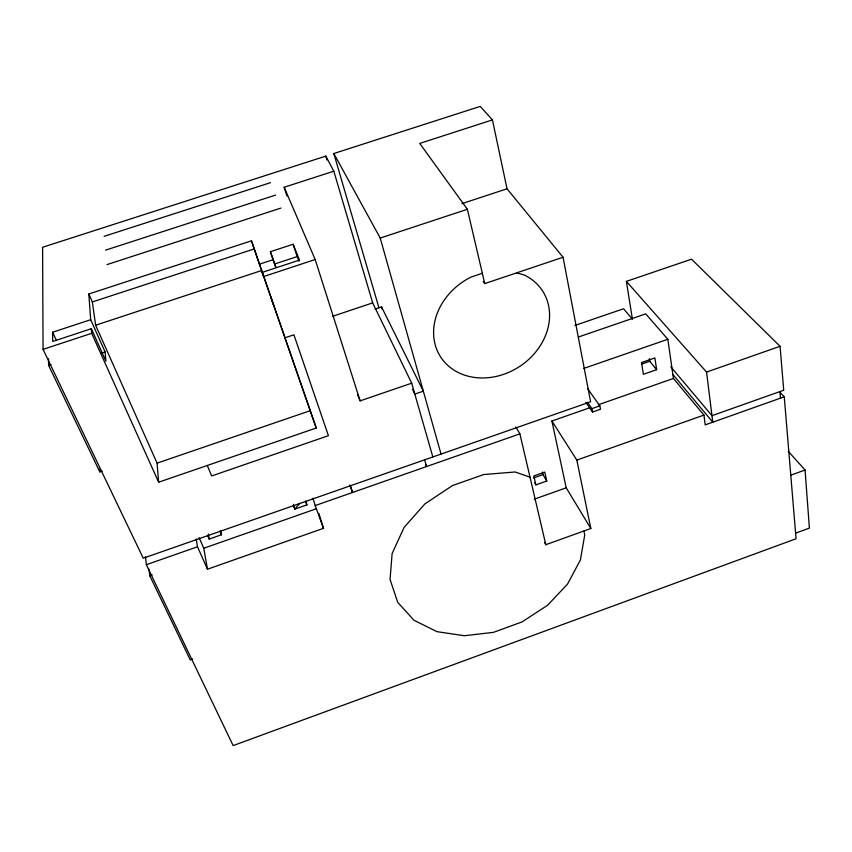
<?xml version="1.0" encoding="UTF-8"?>
<svg xmlns="http://www.w3.org/2000/svg" width="852" height="852" viewBox="0 0 852 852"><rect width="100%" height="100%" fill="white"/><g stroke="black" fill="none" stroke-linecap="round" stroke-linejoin="round"><path stroke-width="1.28" d="M299.755 503.383L294.781 509.123L293.418 505.513M795.598 533.171L809.4 528.102L805.065 470.016L788.26 451.315M790.784 475.192L805.065 470.016M192.722 659.001L190.241 659.895L149.771 575.739L149.015 569.147M544.556 542.404L545.812 544.716L590.83 528.496L576.825 460.101L551.894 421.016L589.488 407.852M535.897 484.884L546.75 481.029L544.747 472.104L533.831 475.97L535.897 484.884L534.662 482.733M145.468 556.771L146.363 564.695L233.15 745.606L796.066 538.752L784.266 396.819L705.211 424.882L703.944 415.084L673.431 378.458L667.84 339.277L645.72 313.877L578.54 336.977M534.204 499.208L566.207 487.813L590.83 528.496M576.825 460.101L703.944 415.084M533.395 477.993L542.969 474.596L546.75 481.029M149.771 575.739L152.199 574.887M196.184 538.996L197.504 546.782L207.462 569.211L323.494 528.325L318.85 513.405M207.654 535.503L209.209 539.082L221.499 534.768L220.753 531.009M305.815 501.264L306.912 504.885L294.781 509.123L293.397 504.277M598.253 404.785L673.431 378.458M146.363 564.695L197.504 546.782M323.494 528.325L315.208 505.555L519.89 433.86L545.812 544.716M587.443 402.24L591.906 408.63L599.851 405.85L600.49 409.248L592.555 412.038L585.825 402.368M207.462 569.211L203.766 548.241L316.049 508.868M780.07 346.295L691.536 259.189L626.38 281.384L706.553 372.068L780.07 346.295L783.723 390.237L711.974 415.669L670.812 366.818M641.386 364.155L649.746 361.248L656.658 369.661L643.377 374.294L641.513 362.569L654.879 357.925L656.658 369.661M583.673 368.458L667.84 339.277M91.345 328.712L91.675 333.313L158.632 482.211L316.23 428.013L251.457 240.828L88.821 293.983L90.685 319.702L105.094 351.929L105.914 361.195L91.345 328.712L52.728 341.45L52.558 332.248L90.685 319.702M158.632 482.211L157.077 463.137L310.33 410.664M574.951 325.432L623.579 308.765L632.067 318.808M357.616 394.71L360.13 400.866L411.697 383.176L432.837 456.96M48.532 358.788L48.607 365.38L99.844 471.912L102.251 471.092M483.286 281.405L484.756 283.61L563.055 257.24L590.606 401.793L143.253 558.209L43.058 349.363L42.6 247.261L325.794 156.108L333.824 171.199L372.665 302.875L411.697 383.176M332.642 316.294L372.665 302.875M284.887 337.829L293.919 334.793L328.425 435.681L211.669 475.959L207.292 465.48M375.018 309.106L381.536 306.922L423.327 391.174L414.828 394.093L412.517 389.332M482.338 273.279L471.007 277.081A60.726 50.971 -33 0 0 442.593 359.736A60.726 50.971 -33 0 0 531.829 356.392A60.726 50.971 -33 0 0 524.417 275.079L516.674 272.853M48.607 365.38L51.003 364.581M101.399 353.154L105.094 351.929M251.457 240.828L259.402 264.205L273.258 259.647L275.899 267.421L274.972 265.185M298.967 261.127L297.146 256.601L274.557 264.035L270.372 251.723L293.12 244.258L299.51 260.084L262.182 272.384L263.598 276.559L315.187 259.53L360.13 400.866M461.901 203.649L507.025 188.782L563.055 257.24M157.077 463.137L95.616 325.23L261.649 270.521M43.058 349.363L91.675 333.313M507.025 188.782L492.435 119.908L480.251 106.394L333.814 153.52L380.226 238.059L467.375 209.294L484.756 283.61M95.616 325.23L92.346 301.949L254.269 248.912M105.531 250.147L275.601 195.087M107.032 264.589L280.904 208.08M104.093 236.345L270.521 182.658M287.007 196.077L284.163 187.248L333.824 171.199M492.435 119.908L419.748 143.413L467.375 209.294M530.029 477.216L515.226 471.976L483.723 474.543L452.455 485.565L424.892 503.894L404.061 527.452L392.122 553.576L390.056 579.424L397.735 602.375L413.997 620.277L436.969 631.673L464.329 635.741L493.553 632.333L522.074 621.896L547.463 605.357L567.517 584.121L580.404 559.945L584.749 534.928L583.918 530.988M779.697 392.026L784.266 396.819M673.069 374.72L712.783 422.198L706.553 372.068M587.71 388.768L599.851 405.85M515.854 426.99L519.89 433.86M52.558 332.248L56.477 340.555M425.499 464.116L426.596 466.534L424.637 459.824M88.821 293.983L92.346 301.949M199.123 537.718L203.766 548.241M284.163 187.248L315.187 259.53M219.976 531.19L221.499 534.768M305.57 501.264L306.912 504.885M270.372 251.723L273.258 259.647M349.874 484.958L352.568 492.467L350.31 485.81M259.402 264.205L316.23 428.013M270.776 296.933L273.652 305.389M293.12 244.258L297.146 256.601M312.918 498.186L315.208 505.555M325.794 156.108L326.934 159.92M333.814 153.52L378.916 307.732M381.536 306.922L382.26 309.425M380.226 238.059L441.038 454.095M542.404 472.061L542.969 474.596M551.894 421.016L566.207 487.813M591.906 408.63L592.555 412.038M208.271 534.023L209.209 539.082M626.38 281.384L632.418 319.149M649.341 358.649L649.746 361.248M779.963 391.569L780.528 398.14M99.663 469.292L99.844 471.912"/></g></svg>
